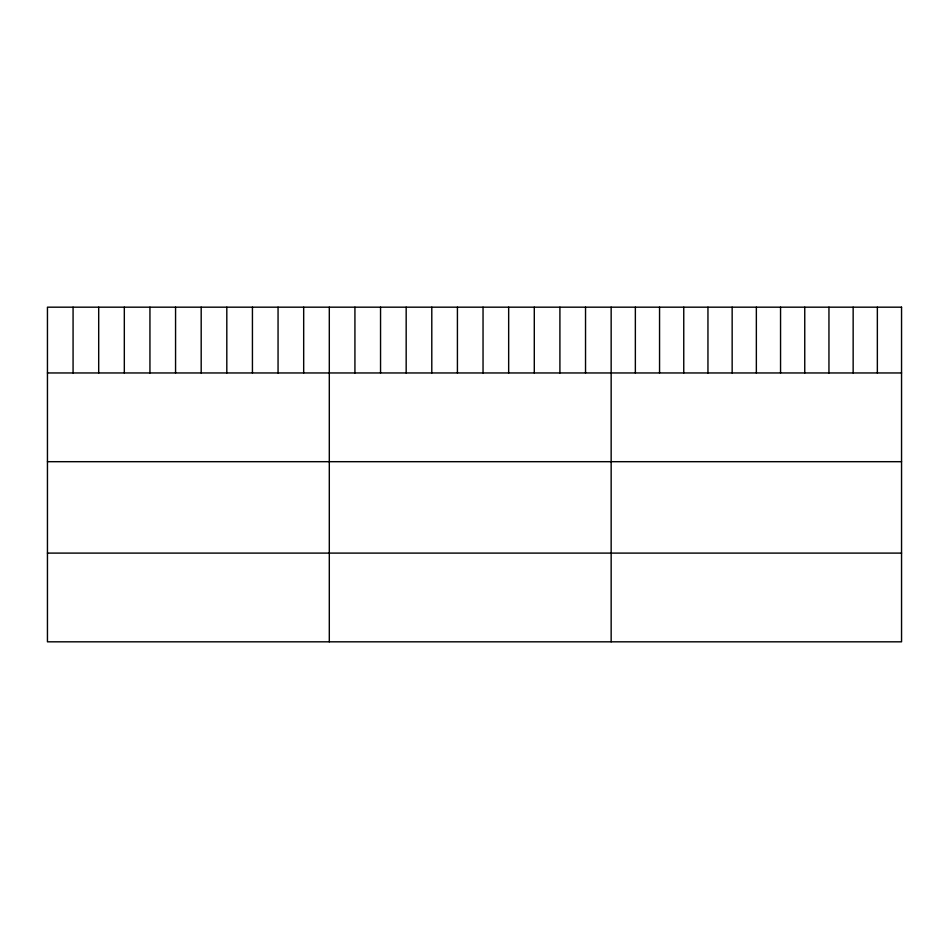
<?xml version="1.0" encoding="UTF-8"?>
<svg xmlns="http://www.w3.org/2000/svg" width="949" height="949" viewBox="0 0 949 949"><rect width="100%" height="100%" fill="white"/><g stroke="black" fill="none" stroke-linecap="round" stroke-linejoin="round"><path stroke-width="1.42" d="M47.45 372.957L901.55 372.957M47.45 461.688L901.55 461.688M47.45 553.101L901.55 553.101M877.351 307.179L877.351 372.957M853.151 307.179L853.151 372.957M828.952 307.179L828.952 372.957M804.752 307.179L804.752 372.957M780.553 307.179L780.553 372.957M756.353 307.179L756.353 372.957M732.154 307.179L732.154 372.957M707.954 307.179L707.954 372.957M683.755 307.179L683.755 372.957M659.555 307.179L659.555 372.957M635.356 307.179L635.356 372.957M611.156 307.179L611.156 641.821M585.533 307.179L585.533 372.957M559.91 307.179L559.91 372.957M534.287 307.179L534.287 372.957M508.664 307.179L508.664 372.957M483.041 307.179L483.041 372.957M457.418 307.179L457.418 372.957M431.795 307.179L431.795 372.957M406.172 307.179L406.172 372.957M380.549 307.179L380.549 372.957M354.926 307.179L354.926 372.957M329.303 307.179L329.303 641.821M303.68 307.179L303.68 372.957M278.057 307.179L278.057 372.957M252.434 307.179L252.434 372.957M226.811 307.179L226.811 372.957M201.188 307.179L201.188 372.957M175.565 307.179L175.565 372.957M149.942 307.179L149.942 372.957M124.319 307.179L124.319 372.957M98.696 307.179L98.696 372.957M73.073 307.179L73.073 372.957M901.55 307.179L47.45 307.179L47.45 641.821L901.55 641.821L901.55 307.179"/></g></svg>
